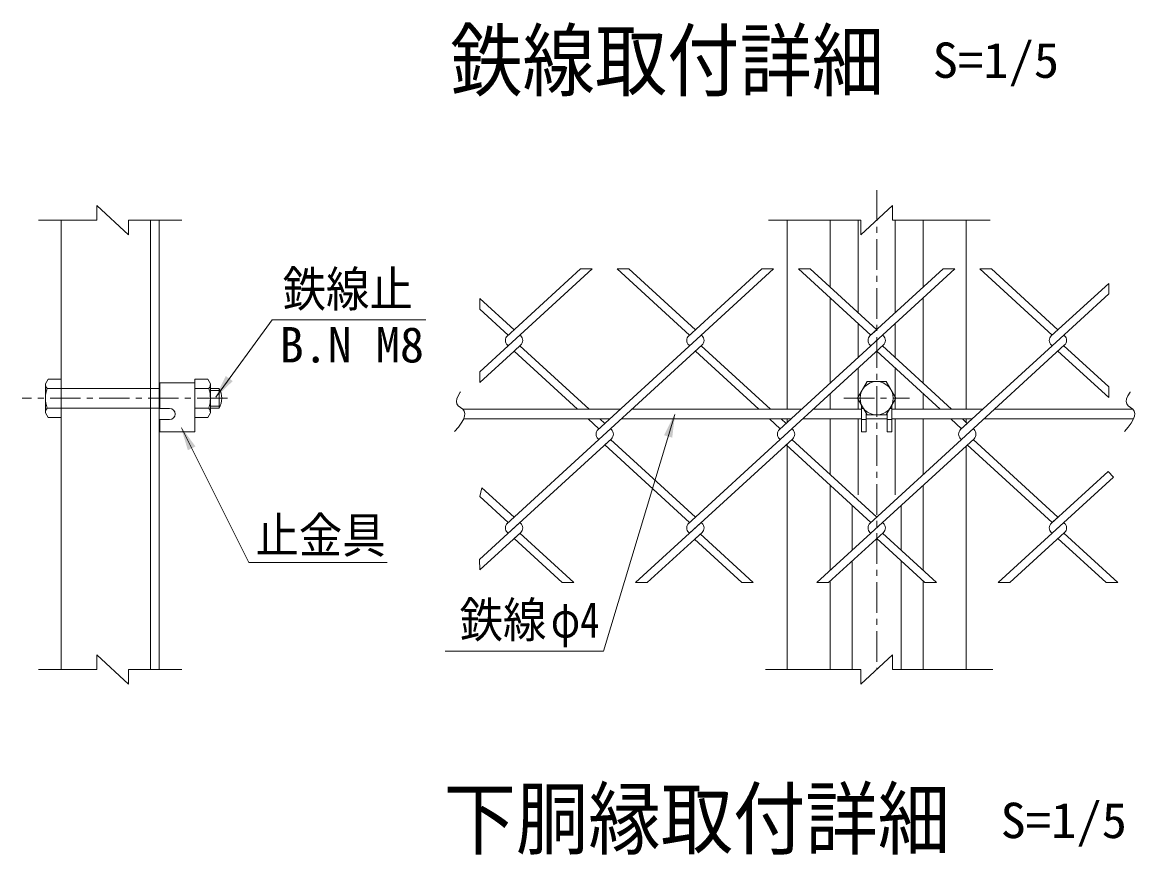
# Model space of a CAD drawing. Units: millimetres, scale not verified, with parts at other scales. Extents: x -4455 to 4455, y -3150 to 3150.
# Drawn here: x 1279 to 2641, y 304 to 1324 of the extents above; entities that cross this region are included whole.
import ezdxf
from ezdxf.enums import TextEntityAlignment as Align

# ---------------------------------------------------------------- set-up
doc = ezdxf.new("R2010")
doc.units = ezdxf.units.MM
doc.header["$LTSCALE"] = 30
doc.linetypes.add('DASHED', pattern=[7.5, 6, -1.5])
doc.linetypes.add('USER1', pattern=[2, 1.25, -0.25, 0.25, -0.25])
doc.layers.add('0-9_7詳細', color=7, linetype='Continuous', lineweight=18)
doc.styles.add('ＭＳ ゴシック', font='')
doc.styles.get('ＭＳ ゴシック').set_extended_font_data('MS Gothic')

msp = doc.modelspace()

# ---------------------------------------------------------------- linework, layer by layer
at = {"layer": '0-9_7詳細', "color": 1, "linetype": 'USER1'}
for p, q in [((2325.14, 1118.05), (2325.14, 531.03)), ((1530.37, 863.14), (1278.88, 863.14)), ((2284.84, 863.14), (2365.49, 863.14))]:
    msp.add_line(p, q, dxfattribs=at)
at = {"layer": '0-9_7詳細', "color": 4}
for p, q in [((1409.07, 1063.34), (1370.3, 1099.34)), ((1370.3, 1081.34), (1370.3, 1099.34)), ((2305.75, 1063.34), (2344.52, 1099.34)), ((2344.52, 1081.34), (2344.52, 1099.34)), ((1370.3, 1081.34), (1298.73, 1081.34)), ((1409.07, 1081.34), (1409.07, 1063.34)), ((1409.07, 1081.34), (1474.34, 1081.34)), ((2305.75, 1081.34), (2192.58, 1081.34)), ((2305.75, 1081.34), (2305.75, 1063.34)), ((2344.52, 1081.34), (2464.1, 1081.34)), ((1370.3, 531.03), (1370.3, 549.03)), ((1409.07, 513.03), (1370.3, 549.03)), ((2305.75, 513.03), (2344.52, 549.03)), ((2344.52, 531.03), (2344.52, 549.03)), ((1370.3, 531.03), (1298.73, 531.03)), ((1409.07, 531.03), (1474.34, 531.03)), ((1409.07, 531.03), (1409.07, 513.03)), ((2305.75, 531.03), (2188.94, 531.03)), ((2305.75, 531.03), (2305.75, 513.03)), ((2344.52, 531.03), (2467.34, 531.03))]:
    msp.add_line(p, q, dxfattribs=at)
at = {"layer": '0-9_7詳細', "lineweight": 9}
for p, q in [((1326.49, 1081.34), (1326.49, 531.03)), ((1435.99, 1081.34), (1435.99, 531.03)), ((1446.49, 1081.34), (1446.49, 531.03)), ((2215.64, 1081.34), (2215.64, 849.78)), ((2268.14, 1081.34), (2268.14, 999.17)), ((2302.64, 1081.34), (2302.64, 967.56)), ((2347.64, 1081.34), (2347.64, 967.56)), ((2382.14, 1081.34), (2382.14, 999.17)), ((2434.64, 1081.34), (2434.64, 849.78)), ((2268.14, 986.15), (2268.14, 881.69)), ((2382.14, 986.15), (2382.14, 881.69)), ((2302.64, 954.54), (2302.64, 913.3)), ((2347.64, 954.54), (2347.64, 913.3)), ((2316.96, 939.45), (2325.14, 946.94)), ((2316.96, 928.39), (2318.03, 927.41)), ((2302.64, 900.28), (2302.64, 849.78)), ((2347.64, 900.28), (2347.64, 849.78)), ((1307.29, 880.9), (1310.62, 886.66)), ((1310.62, 886.66), (1326.49, 886.66)), ((1326.49, 839.62), (1326.49, 886.66)), ((1490.12, 839.62), (1490.12, 886.66)), ((1307.29, 845.38), (1307.29, 880.9)), ((1309.35, 875.14), (1326.49, 875.14)), ((1447.52, 882.1), (1447.52, 850.6)), ((1507.26, 875.14), (1490.12, 875.14)), ((1509.32, 845.38), (1509.32, 880.9)), ((1509.32, 875.14), (1519.98, 875.14)), ((1519.98, 851.14), (1519.98, 875.14)), ((2268.14, 868.67), (2268.14, 849.78)), ((2382.14, 868.67), (2382.14, 849.78)), ((1309.35, 851.14), (1326.49, 851.14)), ((1447.52, 850.6), (1459.37, 850.6)), ((1507.26, 851.14), (1490.12, 851.14)), ((1509.32, 845.38), (1505.99, 839.62)), ((1509.32, 851.14), (1519.98, 851.14)), ((2011.29, 849.78), (1818.55, 849.78)), ((2233.32, 849.78), (2025.5, 849.78)), ((2306.39, 849.78), (2247.53, 849.78)), ((2306.39, 854.87), (2306.39, 822.1)), ((2308.86, 850.6), (2306.39, 850.6)), ((2341.42, 850.6), (2343.89, 850.6)), ((2343.89, 854.87), (2343.89, 822.1)), ((2455.34, 849.78), (2343.89, 849.78)), ((2638.82, 849.78), (2469.55, 849.78)), ((1446.49, 714.78), (1446.49, 834.78)), ((1447.52, 837.1), (1459.37, 837.1)), ((1447.52, 837.1), (1447.52, 822.1)), ((1505.99, 839.62), (1490.12, 839.62)), ((1998.19, 837.78), (1819.28, 837.78)), ((2220.22, 837.78), (2012.4, 837.78)), ((2215.64, 837.78), (2215.64, 833.58)), ((2306.39, 837.78), (2234.43, 837.78)), ((2268.14, 837.78), (2268.14, 769.68)), ((2302.64, 837.78), (2302.64, 744.94)), ((2312.39, 837.1), (2306.39, 837.1)), ((2312.39, 844.48), (2312.39, 822.1)), ((2337.89, 837.78), (2312.39, 837.78)), ((2337.89, 837.1), (2343.89, 837.1)), ((2442.25, 837.78), (2343.89, 837.78)), ((2347.64, 837.78), (2347.64, 744.94)), ((2382.14, 837.78), (2382.14, 769.68)), ((2434.64, 837.78), (2434.64, 833.58)), ((2639.55, 837.78), (2456.46, 837.78)), ((1447.52, 822.1), (1490.12, 822.1)), ((2221.23, 825.69), (2222.3, 824.71)), ((2221.23, 825.69), (2222.3, 824.71)), ((2312.39, 822.1), (2306.39, 822.1)), ((2443.26, 825.69), (2444.33, 824.71)), ((2443.26, 825.69), (2444.33, 824.71)), ((2215.64, 807.54), (2215.64, 531.03)), ((2434.64, 804.77), (2434.64, 531.03)), ((2268.14, 756.66), (2268.14, 652.2)), ((2382.14, 756.66), (2382.14, 652.2)), ((2295.14, 731.92), (2295.14, 676.94)), ((2355.14, 731.92), (2355.14, 676.94)), ((2295.14, 663.92), (2295.14, 531.03)), ((2355.14, 663.92), (2355.14, 531.03)), ((2268.14, 639.18), (2268.14, 531.03)), ((2382.14, 639.18), (2382.14, 531.03))]:
    msp.add_line(p, q, dxfattribs=at)
at = {"layer": '0-9_7詳細', "color": 3}
for p, q in [((1871.84, 938.47), (1962.45, 1021.5)), ((1873.98, 927.41), (1976.66, 1021.5)), ((1962.45, 1021.5), (1976.66, 1021.5)), ((2007.53, 1021.5), (2096, 940.43)), ((2007.53, 1021.5), (2021.74, 1021.5)), ((2021.74, 1021.5), (2103.11, 946.94)), ((2093.86, 938.47), (2184.48, 1021.5)), ((2094.93, 926.43), (2198.69, 1021.5)), ((2184.48, 1021.5), (2198.69, 1021.5)), ((2229.56, 1021.5), (2318.03, 940.43)), ((2229.56, 1021.5), (2243.77, 1021.5)), ((2243.77, 1021.5), (2325.14, 946.94)), ((2316.96, 939.45), (2406.5, 1021.5)), ((2318.03, 927.41), (2420.71, 1021.5)), ((2406.5, 1021.5), (2420.71, 1021.5)), ((2451.59, 1021.5), (2540.06, 940.43)), ((2451.59, 1021.5), (2465.8, 1021.5)), ((2465.8, 1021.5), (2547.17, 946.94)), ((2538.99, 939.45), (2609.28, 1003.86)), ((2609.28, 1003.86), (2609.28, 990.84)), ((1839.05, 985.46), (1881.08, 946.94)), ((1839.05, 972.44), (1839.05, 985.46)), ((2540.06, 927.41), (2609.28, 990.84)), ((1839.05, 972.44), (1873.98, 940.43)), ((1888.19, 940.43), (1889.26, 939.45)), ((1888.19, 940.43), (1889.26, 939.45)), ((2110.21, 940.43), (2111.29, 939.45)), ((2110.21, 940.43), (2111.29, 939.45)), ((2332.24, 940.43), (2333.31, 939.45)), ((2332.24, 940.43), (2333.31, 939.45)), ((2554.27, 940.43), (2555.34, 939.45)), ((2554.27, 940.43), (2555.34, 939.45)), ((2554.27, 940.43), (2555.34, 939.45)), ((2554.27, 940.43), (2555.34, 939.45)), ((1839.05, 895.41), (1873.98, 927.41)), ((1872.54, 928.73), (1873.98, 927.41)), ((1872.54, 928.73), (1873.98, 927.41)), ((1872.91, 928.39), (1873.98, 927.41)), ((1872.91, 928.39), (1873.98, 927.41)), ((1881.08, 920.9), (1889.26, 928.39)), ((1888.19, 927.41), (1972.9, 849.78)), ((1982.85, 823.72), (2094.93, 926.43)), ((1984.99, 812.67), (2111.29, 928.39)), ((2094.93, 928.39), (2096, 927.41)), ((2110.21, 927.41), (2194.93, 849.78)), ((2205.95, 824.71), (2318.03, 927.41)), ((2332.24, 927.41), (2416.96, 849.78)), ((2427.98, 824.71), (2540.06, 927.41)), ((2429.05, 812.67), (2555.34, 928.39)), ((2538.99, 928.39), (2540.06, 927.41)), ((2554.27, 927.41), (2609.28, 877.01)), ((1839.05, 882.39), (1881.08, 920.9)), ((1881.08, 920.9), (1958.69, 849.78)), ((2103.11, 920.9), (2180.72, 849.78)), ((2325.14, 920.9), (2402.75, 849.78)), ((2547.17, 920.9), (2609.28, 863.98)), ((1839.05, 882.39), (1839.05, 895.41)), ((2609.28, 877.01), (2609.28, 863.98)), ((1971.79, 837.78), (1984.99, 825.69)), ((1986, 837.78), (1992.1, 832.2)), ((2193.82, 837.78), (2207.02, 825.69)), ((2208.03, 837.78), (2214.12, 832.2)), ((2415.85, 837.78), (2429.05, 825.69)), ((2427.98, 824.71), (2436.15, 832.2)), ((2430.06, 837.78), (2436.15, 832.2)), ((1999.2, 825.69), (2000.27, 824.71)), ((1999.2, 825.69), (2000.27, 824.71)), ((1871.84, 708.98), (1984.99, 812.67)), ((1872.91, 696.94), (2000.27, 813.65)), ((1983.55, 813.98), (1984.99, 812.67)), ((1983.92, 813.65), (1984.99, 812.67)), ((1983.92, 813.65), (1984.99, 812.67)), ((1992.1, 806.15), (2000.27, 813.65)), ((1992.1, 806.15), (2096, 710.94)), ((1999.2, 812.67), (2103.11, 717.45)), ((2093.86, 708.98), (2207.02, 812.67)), ((2094.93, 696.94), (2222.3, 813.65)), ((2214.12, 806.15), (2318.03, 710.94)), ((2221.23, 812.67), (2325.14, 717.45)), ((2316.96, 709.96), (2429.05, 812.67)), ((2318.03, 697.92), (2444.33, 813.65)), ((2427.98, 813.65), (2429.05, 812.67)), ((2436.15, 806.15), (2540.06, 710.94)), ((2443.26, 812.67), (2547.17, 717.45)), ((2538.99, 709.96), (2608.51, 773.66)), ((2540.06, 697.92), (2615.04, 766.63)), ((2608.51, 773.66), (2615.04, 766.63)), ((1841.8, 753.45), (1839.05, 742.94)), ((1841.8, 753.45), (1881.08, 717.45)), ((1839.05, 742.94), (1873.98, 710.94)), ((1838.87, 665.75), (1888.19, 710.94)), ((1888.19, 710.94), (1889.26, 709.96)), ((1888.19, 710.94), (1889.26, 709.96)), ((2029.98, 637.42), (2110.21, 710.94)), ((2110.21, 710.94), (2111.29, 709.96)), ((2110.21, 710.94), (2111.29, 709.96)), ((2252.01, 637.42), (2332.24, 710.94)), ((2332.24, 710.94), (2333.31, 709.96)), ((2332.24, 710.94), (2333.31, 709.96)), ((2474.04, 637.42), (2554.27, 710.94)), ((2538.99, 709.96), (2547.17, 717.45)), ((2554.27, 710.94), (2555.34, 709.96)), ((2554.27, 710.94), (2555.34, 709.96)), ((1839.1, 652.94), (1889.26, 698.9)), ((1872.91, 698.9), (1873.98, 697.92)), ((1872.91, 698.9), (1873.98, 697.92)), ((1881.08, 691.41), (1889.26, 698.9)), ((1888.19, 697.92), (1954.21, 637.42)), ((2044.19, 637.42), (2111.29, 698.9)), ((2094.93, 698.9), (2096, 697.92)), ((2094.93, 698.9), (2096, 697.92)), ((2103.11, 691.41), (2111.29, 698.9)), ((2109.14, 696.94), (2174.1, 637.42)), ((2266.22, 637.42), (2333.31, 698.9)), ((2316.96, 698.9), (2318.03, 697.92)), ((2332.24, 697.92), (2398.27, 637.42)), ((2488.25, 637.42), (2555.34, 698.9)), ((2538.99, 698.9), (2540.06, 697.92)), ((2554.27, 697.92), (2620.29, 637.42)), ((1881.08, 691.41), (1940, 637.42)), ((2102.04, 690.43), (2159.89, 637.42)), ((2325.14, 691.41), (2384.06, 637.42)), ((2547.17, 691.41), (2606.08, 637.42)), ((1838.87, 665.75), (1839.1, 652.94)), ((1940, 637.42), (1954.21, 637.42)), ((2029.98, 637.42), (2044.19, 637.42)), ((2159.89, 637.42), (2174.1, 637.42)), ((2252.01, 637.42), (2266.22, 637.42)), ((2384.06, 637.42), (2398.27, 637.42)), ((2474.04, 637.42), (2488.25, 637.42)), ((2606.08, 637.42), (2620.29, 637.42))]:
    msp.add_line(p, q, dxfattribs=at)
at = {"layer": '0-9_7詳細', "color": 3, "linetype": 'DASHED'}
for p, q in [((1326.49, 875.14), (1447.52, 875.14)), ((1326.49, 851.14), (1447.52, 851.14))]:
    msp.add_line(p, q, dxfattribs=at)
at = {"layer": '0-9_7詳細', "color": 1}
for p, q in [((1509.32, 872.74), (1521.19, 872.74)), ((1509.32, 853.54), (1521.19, 853.54))]:
    msp.add_line(p, q, dxfattribs=at)
at = {"layer": '0-9_7詳細', "lineweight": 9}
for points in [[(1772.95, 959.32), (1584.95, 959.32), (1515.85, 864.63)], [(1509.32, 880.9), (1505.99, 886.66), (1490.12, 886.66)], [(1447.52, 882.1), (1490.12, 882.1), (1490.12, 822.1)], [(1307.29, 845.38), (1310.62, 839.62), (1326.49, 839.62)], [(2337.89, 844.48), (2337.89, 822.1), (2343.89, 822.1)], [(1725.75, 661.94), (1556.34, 661.94), (1473.83, 826.8)]]:
    msp.add_lwpolyline(points, dxfattribs=at)
at = {"layer": '0-9_7詳細', "color": 3}
msp.add_lwpolyline([(2205.95, 813.65), (2207.02, 812.67), (2333.31, 928.39)], dxfattribs=at)
msp.add_lwpolyline([(2348.66, 863.14), (2336.9, 883.5), (2313.38, 883.5), (2301.62, 863.14), (2313.38, 842.77), (2336.9, 842.77)], close=True, dxfattribs=at)
at = {"layer": '0-9_7詳細', "color": 4}
for points in [[(1815.48, 870.87), (1815.17, 870.49), (1812.51, 866.29), (1810.94, 862.53), (1810.47, 859.21), (1811.09, 856.34), (1812.82, 853.91), (1815.63, 851.92), (1818.46, 849.91), (1820.21, 847.43), (1820.9, 844.47), (1820.5, 841.04), (1819.04, 837.13), (1816.5, 832.75), (1812.88, 827.89), (1808.19, 822.56)], [(2635.75, 870.87), (2635.44, 870.49), (2632.77, 866.29), (2631.21, 862.53), (2630.74, 859.21), (2631.36, 856.34), (2633.08, 853.91), (2635.9, 851.92), (2638.73, 849.91), (2640.48, 847.43), (2641.16, 844.47), (2640.77, 841.04), (2639.3, 837.13), (2636.76, 832.75), (2633.15, 827.89), (2628.46, 822.56)]]:
    msp.add_lwpolyline(points, dxfattribs=at)
at = {"layer": '0-9_7詳細', "color": 1}
msp.add_lwpolyline([(1796.69, 553.57), (1990.59, 553.57), (2077.86, 843.21)], dxfattribs=at)
at = {"layer": '0-9_7詳細', "color": 3}
msp.add_circle((2325.14, 863.14), 20.4, dxfattribs=at)
for centre, start, end in [((1877.97, 933.92), 132.5, 227.5), ((1884.19, 933.92), 312.5, 47.5), ((2100, 933.92), 132.5, 227.5), ((2106.22, 933.92), 312.5, 47.5), ((2322.03, 933.92), 132.5, 227.5), ((2328.25, 933.92), 312.5, 47.5), ((2544.06, 933.92), 132.5, 227.5), ((2550.27, 933.92), 312.5, 47.5), ((1988.99, 819.18), 132.5, 227.5), ((1995.2, 819.18), 312.5, 47.5), ((2211.02, 819.18), 132.5, 227.5), ((2217.23, 819.18), 312.5, 47.5), ((2433.04, 819.18), 132.5, 227.5), ((2439.26, 819.18), 312.5, 47.5), ((1877.97, 704.43), 132.5, 227.5), ((1884.19, 704.43), 312.5, 47.5), ((2100, 704.43), 132.5, 227.5), ((2106.22, 704.43), 312.5, 47.5), ((2322.03, 704.43), 132.5, 227.5), ((2328.25, 704.43), 312.5, 47.5), ((2544.06, 704.43), 132.5, 227.5), ((2550.27, 704.43), 312.5, 47.5)]:
    msp.add_arc(centre, 7.5, start, end, dxfattribs=at)
at = {"layer": '0-9_7詳細', "lineweight": 9}
for centre, radius, start, end in [((1316.38, 880.9), 9.09, 180, 219.3382), ((1343.29, 863.14), 36, 160.52878, 199.47122), ((1500.23, 880.9), 9.09, 320.6618, 0), ((1473.32, 863.14), 36, 340.52878, 19.47122), ((1499.19, 863.14), 24, 330, 30), ((1316.38, 845.38), 9.09, 140.6618, 180), ((1459.37, 843.85), 6.75, 270, 90), ((1500.23, 845.38), 9.09, 0, 39.3382)]:
    msp.add_arc(centre, radius, start, end, dxfattribs=at)
at = {"layer": '0-9_7詳細'}
for points in [[(1514.67, 863.01), (1528.14, 890.32), (1536.56, 884.18)], [(1472.93, 828.58), (1491.02, 804.09), (1481.7, 799.42)]]:
    msp.add_solid(points, dxfattribs=at)
at = {"layer": '0-9_7詳細', "color": 1}
msp.add_solid([(2078.44, 845.13), (2074.77, 814.9), (2064.79, 817.91)], dxfattribs=at)

# ---------------------------------------------------------------- texts
at = {"layer": '0-9_7詳細', "style": 'ＭＳ ゴシック', "width": 0.9}
for s, p in [('鉄線取付詳細', (1802.9, 1219.06)), ('下胴縁取付詳細', (1794.94, 290.62))]:
    msp.add_text(s, height=72.14, dxfattribs=at).set_placement(p, align=Align.BOTTOM_LEFT)
at = {"layer": '0-9_7詳細', "color": 3, "style": 'ＭＳ ゴシック'}
for s, width, p in [('S=1/5', 1.05, (2393.77, 1242.44)), ('鉄線止', 0.9, (1597.66, 962.25)), ('止金具', 0.9, (1564.38, 660.66)), ('鉄線', 0.9, (1814.36, 557.16)), ('φ4', 0.8, (1926.15, 557.16)), ('S=1/5', 1.05, (2476.86, 311.57))]:
    msp.add_text(s, height=43.33, dxfattribs=dict(at, width=width)).set_placement(p, align=Align.BOTTOM_LEFT)
msp.add_text('B.N M8', height=43.33, dxfattribs=at).set_placement((1594.01, 893.99), align=Align.BOTTOM_LEFT)

doc.saveas('drawing.dxf')
